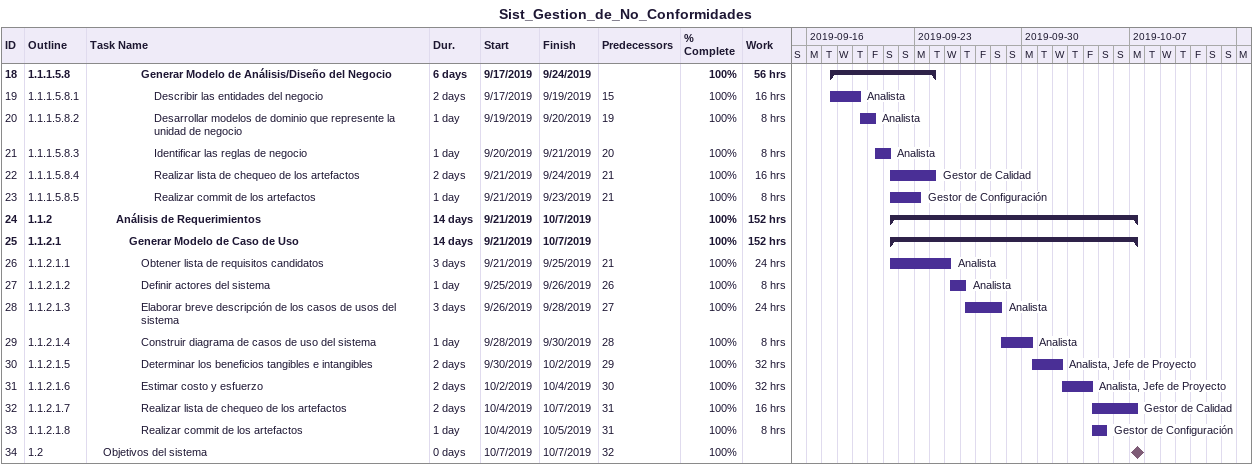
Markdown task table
Sist_Gestion_de_No_Conformidades

| ID | WBS | Task | Duration | Start | Finish | Predecessors | Resources | % complete | Work (h) |
|---|---|---|---|---|---|---|---|---|---|
| 18 | 1.1.1.5.8 | **Generar Modelo de Análisis/Diseño del Negocio** | 6d | 2019-09-17 | 2019-09-24 |  |  | 100 | 56 |
| 19 | 1.1.1.5.8.1 | Describir las entidades del negocio | 2d | 2019-09-17 | 2019-09-19 | 15 | Analista | 100 | 16 |
| 20 | 1.1.1.5.8.2 | Desarrollar modelos de dominio que represente la unidad de negocio | 1d | 2019-09-19 | 2019-09-20 | 19 | Analista | 100 | 8 |
| 21 | 1.1.1.5.8.3 | Identificar las reglas de negocio | 1d | 2019-09-20 | 2019-09-21 | 20 | Analista | 100 | 8 |
| 22 | 1.1.1.5.8.4 | Realizar lista de chequeo de los artefactos | 2d | 2019-09-21 | 2019-09-24 | 21 | Gestor de Calidad | 100 | 16 |
| 23 | 1.1.1.5.8.5 | Realizar commit de los artefactos | 1d | 2019-09-21 | 2019-09-23 | 21 | Gestor de Configuración | 100 | 8 |
| 24 | 1.1.2 | **Análisis de Requerimientos** | 14d | 2019-09-21 | 2019-10-07 |  |  | 100 | 152 |
| 25 | 1.1.2.1 | **Generar Modelo de Caso de Uso** | 14d | 2019-09-21 | 2019-10-07 |  |  | 100 | 152 |
| 26 | 1.1.2.1.1 | Obtener lista de requisitos candidatos | 3d | 2019-09-21 | 2019-09-25 | 21 | Analista | 100 | 24 |
| 27 | 1.1.2.1.2 | Definir actores del sistema | 1d | 2019-09-25 | 2019-09-26 | 26 | Analista | 100 | 8 |
| 28 | 1.1.2.1.3 | Elaborar breve descripción de los casos de usos del sistema | 3d | 2019-09-26 | 2019-09-28 | 27 | Analista | 100 | 24 |
| 29 | 1.1.2.1.4 | Construir diagrama de casos de uso del sistema | 1d | 2019-09-28 | 2019-09-30 | 28 | Analista | 100 | 8 |
| 30 | 1.1.2.1.5 | Determinar los beneficios tangibles e intangibles | 2d | 2019-09-30 | 2019-10-02 | 29 | Analista, Jefe de Proyecto | 100 | 32 |
| 31 | 1.1.2.1.6 | Estimar costo y esfuerzo | 2d | 2019-10-02 | 2019-10-04 | 30 | Analista, Jefe de Proyecto | 100 | 32 |
| 32 | 1.1.2.1.7 | Realizar lista de chequeo de los artefactos | 2d | 2019-10-04 | 2019-10-07 | 31 | Gestor de Calidad | 100 | 16 |
| 33 | 1.1.2.1.8 | Realizar commit de los artefactos | 1d | 2019-10-04 | 2019-10-05 | 31 | Gestor de Configuración | 100 | 8 |
| 34 | 1.2 | Objetivos del sistema | 0d | 2019-10-07 | 2019-10-07 | 32 |  | 100 |  |
